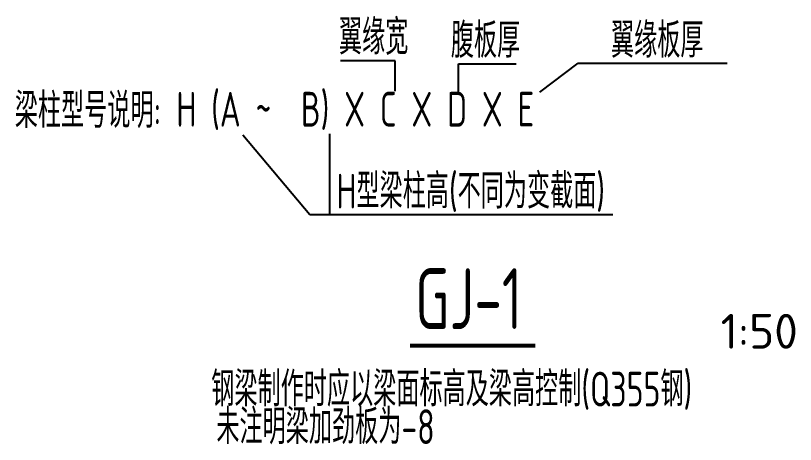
# Model space of a CAD drawing. Header units: millimetres. Extents: x 6950065 to 7140129, y 16284814 to 19754034.
# Drawn here: x 7034579 to 7043548, y 18045914 to 18050846 of the extents above; entities that cross this region are included whole.
import ezdxf

# ---------------------------------------------------------------- set-up
doc = ezdxf.new("R2010")
doc.units = ezdxf.units.MM
doc.header["$LTSCALE"] = 1500
doc.header["$MEASUREMENT"] = 0
doc.layers.add('THICK', color=6, linetype='Continuous')
doc.layers.add('柱子', color=3, linetype='Continuous', lineweight=35)
doc.styles.add('hztxt', font='Pkpmeng', dxfattribs={"width": 0.7, "bigfont": 'hztxt'})
doc.styles.add('TSSD_REIN', font='tssdeng.shx', dxfattribs={"width": 0.7, "bigfont": 'tssdchn.shx'})

msp = doc.modelspace()

# ---------------------------------------------------------------- linework, layer by layer
at = {"layer": 'THICK'}
for p, q in [((7038946, 18050325.3), (7038316, 18050325.3)), ((7038946, 18049975.3), (7038946, 18050325.3)), ((7039673, 18050290.3), (7040338, 18050290.3)), ((7039673, 18049940.3), (7039673, 18050290.3)), ((7040607.2, 18049964.5), (7041050.6, 18050299.5)), ((7041050.6, 18050299.5), (7042761.6, 18050299.5)), ((7037191.1, 18049475.3), (7037963.1, 18048557.3)), ((7038188.1, 18049487.3), (7038188.1, 18048557.3)), ((7037963.1, 18048557.3), (7041447.1, 18048557.3))]:
    msp.add_line(p, q, dxfattribs=at)
at = {"layer": '柱子', "color": 7, "const_width": 45, "elevation": 200}
msp.add_lwpolyline([(7039115.4, 18047050.2), (7040555.8, 18047050.2)], dxfattribs=at)

# ---------------------------------------------------------------- texts
at = {"layer": 'THICK', "style": 'TSSD_REIN', "width": 0.7}
for s, p in [('翼缘宽', (7038298, 18050399.3)), ('腹板厚', (7039584.4, 18050360.3)), ('翼缘板厚', (7041427.1, 18050362.2)), ('梁柱型号说明:', (7034569.8, 18049554.8)), ('H (A ~  B) X C X D X E', (7036427.1, 18049569.3)), ('H型梁柱高(不同为变截面)', (7038268.1, 18048627.3)), ('钢梁制作时应以梁面标高及梁高控制(Q355钢)', (7036829.9, 18046350.7, -600)), ('未注明梁加劲板为-8', (7036888.3, 18045917.7))]:
    msp.add_text(s, height=400, dxfattribs=at).set_placement(p)
at = {"layer": '柱子', "color": 7}
for s, height, style, width, p in [('GJ-1', 700, 'hztxt', 0.7, (7039174.4, 18047240.2, 200)), ('1:50 ', 400, 'TSSD_REIN', 1.040265, (7042687.9, 18047015.2, 200))]:
    msp.add_text(s, height=height, dxfattribs=dict(at, style=style, width=width)).set_placement(p)

doc.saveas('drawing.dxf')
